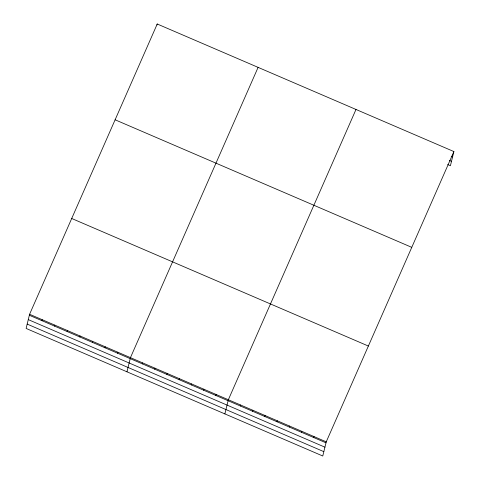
<?xml version="1.0" encoding="UTF-8"?>
<svg xmlns="http://www.w3.org/2000/svg" width="480" height="480" viewBox="0 0 480 480"><rect width="100%" height="100%" fill="white"/><g stroke="black" fill="none" stroke-linecap="round" stroke-linejoin="round"><path stroke-width="0.72" d="M29.586 314.274L26.106 328.44L322.764 456L326.244 441.834L453.894 151.56L157.236 24L29.586 314.274L326.244 441.834M41.946 320.682L42.192 319.692M54.558 326.106L54.798 325.116M67.164 331.53L67.41 330.534M79.77 336.948L80.016 335.958M156.996 24.99L157.236 24M92.382 342.372L92.622 341.376M104.988 347.79L105.234 346.8M117.594 353.214L117.84 352.218M126.966 371.814L130.446 357.642L258.102 67.368M142.44 363.894L142.686 362.904M154.68 369.156L154.92 368.166M166.914 374.418L167.16 373.428M179.154 379.68L179.394 378.69M191.388 384.942L191.634 383.952M203.628 390.204L203.874 389.214M215.862 395.466L216.108 394.476M224.868 413.904L228.348 399.738L355.998 109.464M240.342 405.99L240.582 405M252.576 411.252L252.822 410.262M264.816 416.514L265.056 415.524M277.05 421.776L277.296 420.786M289.29 427.038L289.53 426.048M301.524 432.3L301.77 431.31M313.764 437.562L314.004 436.572M453.894 151.56L450.414 165.726L447.696 164.556M451.224 156.312L452.586 156.9M449.442 160.5L451.482 161.382M115.11 119.79L411.768 247.35M71.712 218.484L368.37 346.044M29.34 315.264L325.998 442.824M28.272 319.614L324.93 447.174M27.174 324.09L323.832 451.65"/></g></svg>
